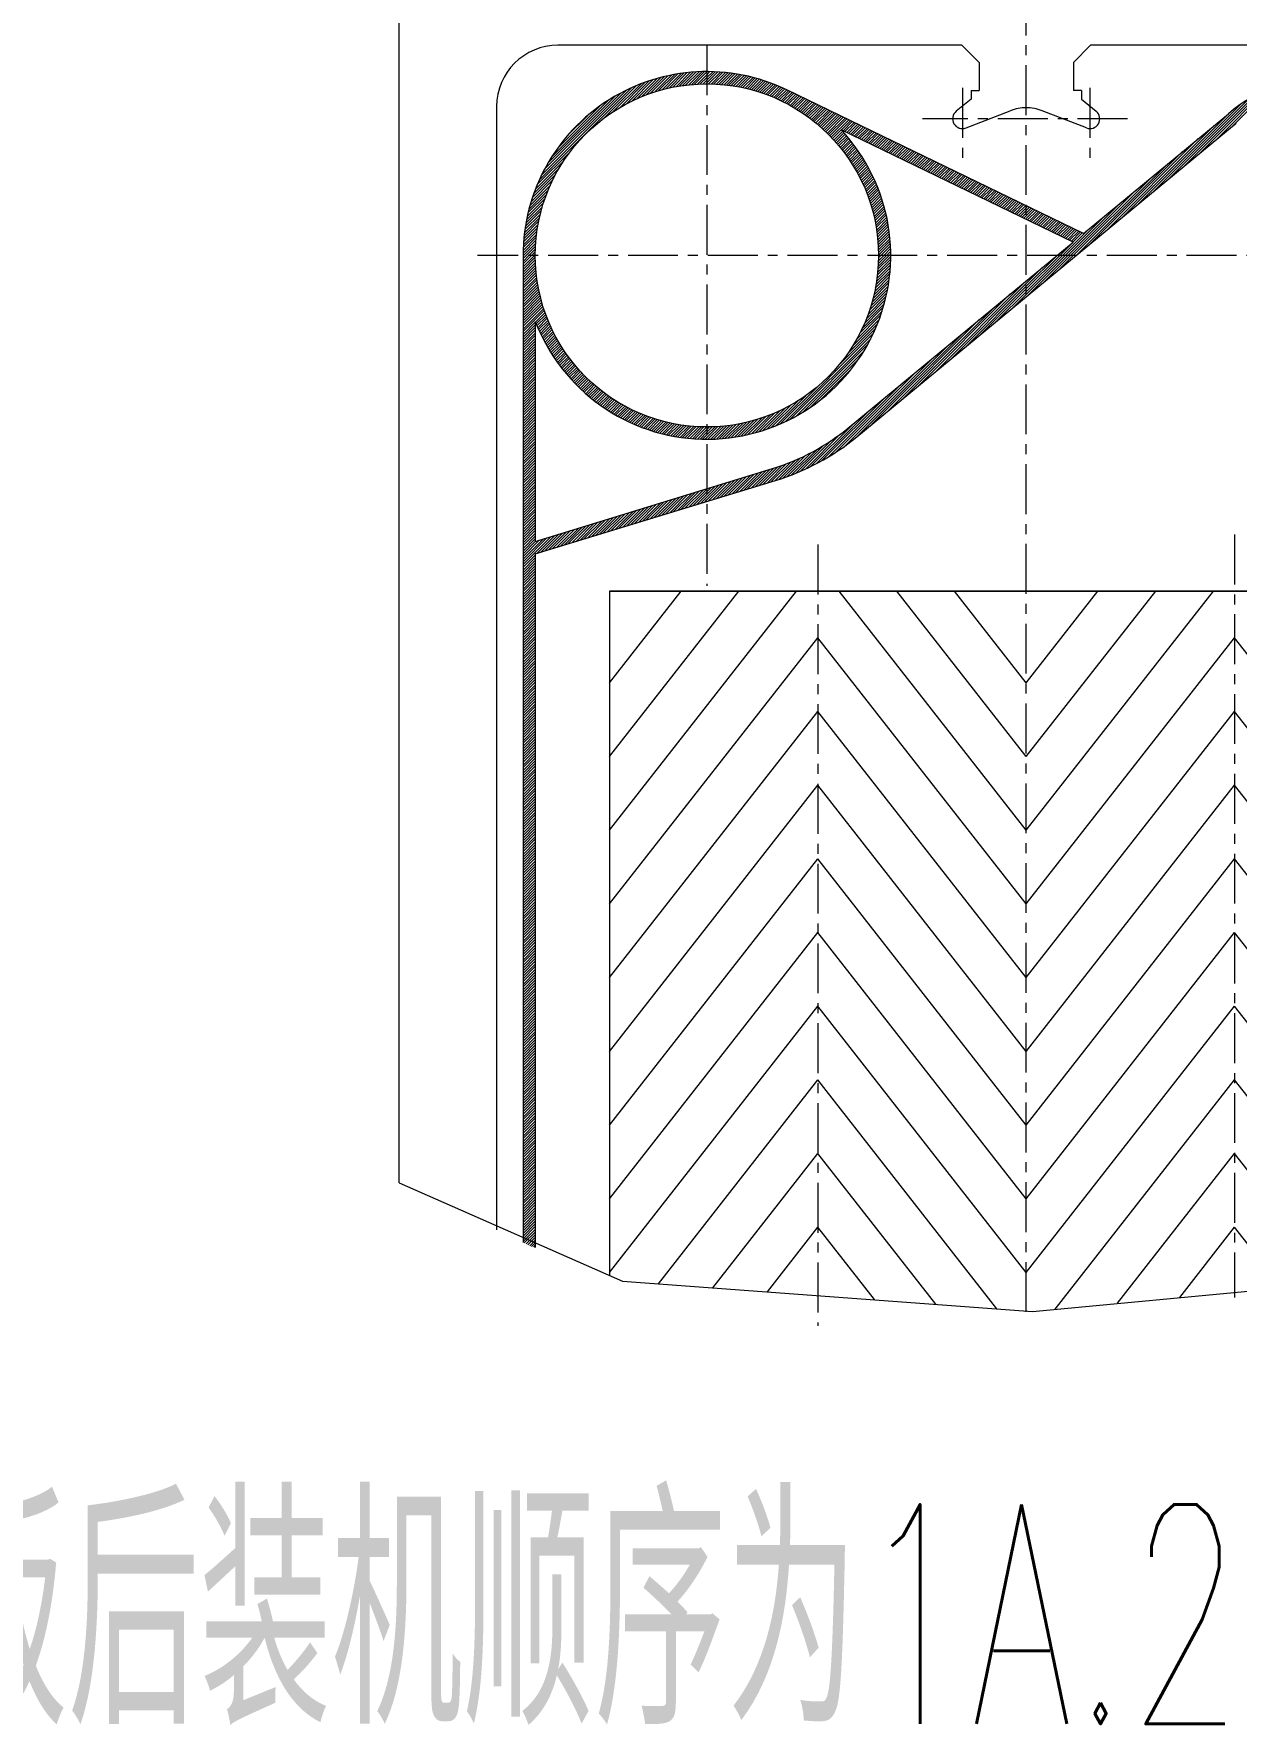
# Model space of a CAD drawing. Header units: millimetres. Extents: x -394 to 6212, y -2458 to 809.
# Drawn here: x 5014.47 to 5044.6, y -2351.78 to -2309.38 of the extents above; entities that cross this region are included whole.
import ezdxf

# ---------------------------------------------------------------- set-up
doc = ezdxf.new("R2010")
doc.units = ezdxf.units.MM
doc.linetypes.add('CENTER', pattern=[2, 1.25, -0.25, 0.25, -0.25])
doc.linetypes.add('CENTER2', pattern=[28.575, 19.05, -3.175, 3.175, -3.175])
doc.layers.get('0').update_dxf_attribs({"lineweight": 18})
doc.layers.add('1', color=1, linetype='Continuous', lineweight=18, true_color=0xff0000)
doc.layers.add('2', color=2, linetype='Continuous', lineweight=18, true_color=0xffff00)
doc.styles.add('STYLE1', font='txt.shx', dxfattribs={"width": 0.67, "bigfont": 'hztxt.shx'})

# ---------------------------------------------------------------- blocks, each defined once
blk = doc.blocks.new('*X152')
at = {"color": 0}
for p, q in [((503.29, 3930.28), (504.7, 3931.7)), ((503.62, 3930.44), (504.95, 3931.77)), ((503.93, 3930.57), (505.2, 3931.84)), ((504.23, 3930.69), (505.43, 3931.89)), ((504.5, 3930.79), (505.66, 3931.95)), ((504.77, 3930.88), (505.88, 3931.99)), ((505.03, 3930.96), (506.1, 3932.03)), ((505.27, 3931.03), (506.31, 3932.07)), ((505.51, 3931.09), (506.52, 3932.1)), ((505.74, 3931.14), (506.72, 3932.13)), ((505.97, 3931.19), (506.92, 3932.15)), ((506.19, 3931.23), (507.12, 3932.17)), ((506.4, 3931.27), (507.31, 3932.18)), ((506.61, 3931.3), (507.5, 3932.2)), ((506.81, 3931.33), (507.69, 3932.21)), ((507.01, 3931.35), (507.87, 3932.21)), ((507.21, 3931.37), (508.05, 3932.22)), ((507.4, 3931.39), (508.2, 3932.19)), ((507.59, 3931.4), (508.2, 3932.01)), ((507.77, 3931.41), (508.2, 3931.83)), ((508.2, 3932.01), (508.4, 3932.22)), ((508.2, 3932.19), (508.23, 3932.22)), ((508.2, 3931.83), (508.58, 3932.21)), ((508.2, 3931.48), (508.91, 3932.2)), ((508.2, 3931.66), (508.75, 3932.2)), ((508.31, 3931.42), (509.08, 3932.18)), ((508.49, 3931.41), (509.24, 3932.17)), ((508.66, 3931.41), (509.41, 3932.16)), ((508.83, 3931.4), (509.57, 3932.14)), ((508.99, 3931.39), (509.72, 3932.12)), ((509.16, 3931.38), (509.88, 3932.1)), ((509.32, 3931.36), (510.03, 3932.08)), ((509.48, 3931.34), (510.19, 3932.05)), ((509.63, 3931.32), (510.34, 3932.03)), ((509.79, 3931.3), (510.48, 3932)), ((509.94, 3931.28), (510.63, 3931.97)), ((510.1, 3931.26), (510.78, 3931.94)), ((510.25, 3931.23), (510.92, 3931.9)), ((510.39, 3931.2), (511.06, 3931.87)), ((510.54, 3931.17), (511.21, 3931.83)), ((510.69, 3931.14), (511.35, 3931.8)), ((510.83, 3931.1), (511.48, 3931.76)), ((510.97, 3931.07), (511.62, 3931.72)), ((511.11, 3931.03), (511.76, 3931.68)), ((497.25, 3925.13), (503.29, 3931.17)), ((497.4, 3925.46), (502.96, 3931.01)), ((497.59, 3925.82), (502.6, 3930.83)), ((497.8, 3926.21), (502.21, 3930.61)), ((501.47, 3929.17), (503.6, 3931.3)), ((502.06, 3929.59), (503.9, 3931.42)), ((502.53, 3929.88), (504.18, 3931.52)), ((502.93, 3930.1), (504.44, 3931.61)), ((507.96, 3931.41), (508.2, 3931.66)), ((508.14, 3931.42), (508.2, 3931.48)), ((511.25, 3930.99), (511.89, 3931.64)), ((511.39, 3930.95), (512.02, 3931.59)), ((511.52, 3930.91), (512.15, 3931.55)), ((511.66, 3930.87), (512.29, 3931.5)), ((511.79, 3930.83), (512.41, 3931.45)), ((511.92, 3930.78), (512.54, 3931.4)), ((512.05, 3930.73), (512.67, 3931.35)), ((512.18, 3930.69), (512.79, 3931.3)), ((512.31, 3930.64), (512.92, 3931.25)), ((512.43, 3930.59), (513.04, 3931.2)), ((512.56, 3930.53), (513.16, 3931.14)), ((512.68, 3930.48), (513.29, 3931.09)), ((512.8, 3930.43), (513.41, 3931.03)), ((512.92, 3930.37), (513.52, 3930.97)), ((513.04, 3930.31), (513.64, 3930.91)), ((513.16, 3930.26), (513.76, 3930.86)), ((513.28, 3930.2), (513.88, 3930.8)), ((513.4, 3930.14), (514, 3930.74)), ((513.51, 3930.08), (514.12, 3930.68)), ((513.63, 3930.01), (514.24, 3930.63)), ((513.74, 3929.95), (514.36, 3930.57)), ((539.38, 3926.07), (543.98, 3930.67)), ((540.4, 3926.92), (544.36, 3930.87)), ((541.43, 3927.76), (544.71, 3931.05)), ((542.45, 3928.6), (545.04, 3931.2)), ((498.07, 3926.66), (501.76, 3930.34)), ((498.44, 3927.2), (501.21, 3929.97)), ((513.85, 3929.89), (514.48, 3930.51)), ((513.96, 3929.82), (514.6, 3930.45)), ((514.07, 3929.75), (514.72, 3930.39)), ((514.18, 3929.68), (514.83, 3930.34)), ((514.29, 3929.62), (514.95, 3930.28)), ((514.4, 3929.55), (515.07, 3930.22)), ((514.5, 3929.47), (515.19, 3930.16)), ((514.61, 3929.4), (515.31, 3930.11)), ((514.71, 3929.33), (515.43, 3930.05)), ((514.81, 3929.26), (515.55, 3929.99)), ((514.91, 3929.18), (515.67, 3929.93)), ((515.02, 3929.1), (515.79, 3929.88)), ((515.12, 3929.03), (515.91, 3929.82)), ((515.21, 3928.95), (516.03, 3929.76)), ((515.31, 3928.87), (516.15, 3929.7)), ((515.41, 3928.79), (516.26, 3929.65)), ((515.5, 3928.71), (516.38, 3929.59)), ((515.6, 3928.63), (516.5, 3929.53)), ((515.69, 3928.54), (516.62, 3929.47)), ((536.32, 3923.54), (542.31, 3929.53)), ((537.34, 3924.38), (543.03, 3930.07)), ((538.36, 3925.23), (543.54, 3930.41)), ((499.08, 3928.02), (500.4, 3929.33)), ((515.78, 3928.46), (516.74, 3929.41)), ((515.88, 3928.37), (516.86, 3929.36)), ((515.97, 3928.29), (516.98, 3929.3)), ((516.06, 3928.2), (517.1, 3929.24)), ((516.14, 3928.11), (517.22, 3929.18)), ((516.23, 3928.02), (517.34, 3929.13)), ((516.32, 3927.93), (517.46, 3929.07)), ((516.4, 3927.84), (516.97, 3928.41)), ((516.98, 3928.41), (517.57, 3929.01)), ((517.09, 3928.35), (517.69, 3928.95)), ((517.21, 3928.3), (517.81, 3928.9)), ((517.33, 3928.24), (517.93, 3928.84)), ((517.45, 3928.18), (518.05, 3928.78)), ((517.57, 3928.12), (518.17, 3928.72)), ((517.69, 3928.07), (518.29, 3928.67)), ((517.81, 3928.01), (518.41, 3928.61)), ((517.93, 3927.95), (518.53, 3928.55)), ((518.05, 3927.89), (518.65, 3928.49)), ((518.17, 3927.84), (518.77, 3928.44)), ((518.29, 3927.78), (518.89, 3928.38)), ((535.3, 3922.69), (541.3, 3928.69)), ((516.49, 3927.75), (517.05, 3928.31)), ((516.57, 3927.66), (517.14, 3928.22)), ((516.65, 3927.56), (517.22, 3928.13)), ((516.74, 3927.47), (517.3, 3928.03)), ((516.82, 3927.37), (517.39, 3927.94)), ((516.9, 3927.27), (517.47, 3927.84)), ((516.98, 3927.17), (517.54, 3927.74)), ((517.05, 3927.08), (517.62, 3927.65)), ((517.13, 3926.98), (517.7, 3927.55)), ((517.21, 3926.87), (517.78, 3927.45)), ((517.28, 3926.77), (517.85, 3927.34)), ((518.41, 3927.72), (519, 3928.32)), ((518.52, 3927.66), (519.12, 3928.26)), ((518.64, 3927.61), (519.24, 3928.2)), ((518.76, 3927.55), (519.36, 3928.15)), ((518.88, 3927.49), (519.48, 3928.09)), ((519, 3927.43), (519.6, 3928.03)), ((519.12, 3927.37), (519.72, 3927.97)), ((519.24, 3927.32), (519.84, 3927.92)), ((519.36, 3927.26), (519.96, 3927.86)), ((519.48, 3927.2), (520.08, 3927.8)), ((519.6, 3927.14), (520.2, 3927.74)), ((519.72, 3927.09), (520.31, 3927.69)), ((519.84, 3927.03), (520.43, 3927.63)), ((519.95, 3926.97), (520.55, 3927.57)), ((520.07, 3926.91), (520.67, 3927.51)), ((520.19, 3926.86), (520.79, 3927.46)), ((520.31, 3926.8), (520.91, 3927.4)), ((520.43, 3926.74), (521.03, 3927.34)), ((520.55, 3926.68), (521.15, 3927.28)), ((534.28, 3921.85), (540.27, 3927.85)), ((497, 3924.52), (498.83, 3926.35)), ((497.11, 3924.82), (499.25, 3926.95)), ((517.35, 3926.67), (517.93, 3927.24)), ((517.43, 3926.56), (518, 3927.14)), ((517.5, 3926.46), (518.07, 3927.04)), ((517.57, 3926.35), (518.15, 3926.93)), ((517.64, 3926.25), (518.22, 3926.82)), ((517.71, 3926.14), (518.29, 3926.72)), ((517.77, 3926.03), (518.35, 3926.61)), ((517.84, 3925.92), (518.42, 3926.5)), ((517.9, 3925.81), (518.49, 3926.39)), ((517.97, 3925.69), (518.56, 3926.28)), ((518.03, 3925.58), (518.62, 3926.17)), ((520.67, 3926.63), (521.27, 3927.22)), ((520.79, 3926.57), (521.39, 3927.17)), ((520.91, 3926.51), (521.51, 3927.11)), ((521.03, 3926.45), (521.63, 3927.05)), ((521.15, 3926.4), (521.74, 3926.99)), ((521.26, 3926.34), (521.86, 3926.94)), ((521.38, 3926.28), (521.98, 3926.88)), ((521.5, 3926.22), (522.1, 3926.82)), ((521.62, 3926.16), (522.22, 3926.76)), ((521.74, 3926.11), (522.34, 3926.71)), ((521.86, 3926.05), (522.46, 3926.65)), ((521.98, 3925.99), (522.58, 3926.59)), ((522.1, 3925.93), (522.7, 3926.53)), ((522.22, 3925.88), (522.82, 3926.48)), ((522.34, 3925.82), (522.94, 3926.42)), ((522.46, 3925.76), (523.05, 3926.36)), ((522.58, 3925.7), (523.17, 3926.3)), ((522.69, 3925.65), (523.29, 3926.24)), ((522.81, 3925.59), (523.41, 3926.19)), ((532.29, 3920.22), (538.23, 3926.16)), ((533.26, 3921.01), (539.25, 3927)), ((496.72, 3923.71), (498.13, 3925.12)), ((496.8, 3923.97), (498.32, 3925.49)), ((496.89, 3924.24), (498.54, 3925.89)), ((518.09, 3925.46), (518.68, 3926.05)), ((518.15, 3925.35), (518.75, 3925.94)), ((518.21, 3925.23), (518.81, 3925.83)), ((518.27, 3925.11), (518.87, 3925.71)), ((518.33, 3924.99), (518.93, 3925.59)), ((518.39, 3924.87), (518.99, 3925.47)), ((518.44, 3924.75), (519.04, 3925.35)), ((518.49, 3924.63), (519.1, 3925.23)), ((518.55, 3924.5), (519.16, 3925.11)), ((522.93, 3925.53), (523.53, 3926.13)), ((523.05, 3925.47), (523.65, 3926.07)), ((523.17, 3925.42), (523.77, 3926.01)), ((523.29, 3925.36), (523.89, 3925.96)), ((523.41, 3925.3), (524.01, 3925.9)), ((523.53, 3925.24), (524.13, 3925.84)), ((523.65, 3925.18), (524.25, 3925.78)), ((523.77, 3925.13), (524.37, 3925.73)), ((523.89, 3925.07), (524.48, 3925.67)), ((524, 3925.01), (524.6, 3925.61)), ((524.12, 3924.95), (524.72, 3925.55)), ((524.24, 3924.9), (524.84, 3925.5)), ((524.36, 3924.84), (524.96, 3925.44)), ((524.48, 3924.78), (525.08, 3925.38)), ((524.6, 3924.72), (525.2, 3925.32)), ((524.72, 3924.67), (525.32, 3925.26)), ((524.84, 3924.61), (525.44, 3925.21)), ((524.96, 3924.55), (525.56, 3925.15)), ((525.08, 3924.49), (525.68, 3925.09)), ((532.11, 3920.22), (537.21, 3925.31)), ((496.52, 3922.99), (497.73, 3924.19)), ((496.58, 3923.22), (497.84, 3924.48)), ((496.65, 3923.46), (497.98, 3924.79)), ((518.6, 3924.38), (519.21, 3924.99)), ((518.65, 3924.25), (519.26, 3924.87)), ((518.7, 3924.12), (519.31, 3924.74)), ((518.74, 3923.99), (519.36, 3924.61)), ((518.79, 3923.86), (519.41, 3924.49)), ((518.83, 3923.73), (519.46, 3924.36)), ((518.88, 3923.6), (519.51, 3924.23)), ((518.92, 3923.46), (519.55, 3924.1)), ((518.96, 3923.32), (519.6, 3923.96)), ((525.2, 3924.44), (525.8, 3925.03)), ((525.32, 3924.38), (525.91, 3924.98)), ((525.43, 3924.32), (526.03, 3924.92)), ((525.55, 3924.26), (526.15, 3924.86)), ((525.67, 3924.2), (526.27, 3924.8)), ((525.79, 3924.15), (526.39, 3924.75)), ((525.91, 3924.09), (526.51, 3924.69)), ((526.03, 3924.03), (526.63, 3924.63)), ((526.15, 3923.97), (526.75, 3924.57)), ((526.27, 3923.92), (526.87, 3924.52)), ((526.39, 3923.86), (526.99, 3924.46)), ((526.51, 3923.8), (527.11, 3924.4)), ((526.63, 3923.74), (527.22, 3924.34)), ((526.74, 3923.69), (527.34, 3924.28)), ((526.86, 3923.63), (527.46, 3924.23)), ((526.98, 3923.57), (527.58, 3924.17)), ((527.1, 3923.51), (527.7, 3924.11)), ((527.22, 3923.46), (527.82, 3924.05)), ((527.34, 3923.4), (527.94, 3924)), ((531.94, 3920.22), (536.19, 3924.47)), ((496.32, 3921.9), (497.33, 3922.91)), ((496.35, 3922.1), (497.39, 3923.14)), ((496.38, 3922.32), (497.46, 3923.39)), ((496.42, 3922.53), (497.54, 3923.65)), ((496.47, 3922.76), (497.63, 3923.91)), ((519, 3923.19), (519.64, 3923.83)), ((519.04, 3923.05), (519.68, 3923.7)), ((519.07, 3922.91), (519.72, 3923.56)), ((519.11, 3922.76), (519.76, 3923.42)), ((519.14, 3922.62), (519.8, 3923.28)), ((519.17, 3922.47), (519.84, 3923.14)), ((519.2, 3922.33), (519.87, 3923)), ((519.23, 3922.18), (519.91, 3922.86)), ((527.46, 3923.34), (528.06, 3923.94)), ((527.58, 3923.28), (528.18, 3923.88)), ((527.7, 3923.22), (528.3, 3923.82)), ((527.82, 3923.17), (528.42, 3923.77)), ((527.94, 3923.11), (528.54, 3923.71)), ((528.06, 3923.05), (528.65, 3923.65)), ((528.17, 3922.99), (528.77, 3923.59)), ((528.29, 3922.94), (528.89, 3923.54)), ((528.41, 3922.88), (529.01, 3923.48)), ((528.53, 3922.82), (529.04, 3923.33)), ((528.65, 3922.76), (529.04, 3923.15)), ((528.77, 3922.71), (529.04, 3922.97)), ((529.04, 3923.33), (529.13, 3923.42)), ((529.04, 3923.15), (529.25, 3923.36)), ((529.04, 3922.97), (529.37, 3923.3)), ((529.04, 3922.8), (529.49, 3923.25)), ((529.04, 3922.62), (529.61, 3923.19)), ((529.13, 3922.53), (529.73, 3923.13)), ((529.25, 3922.48), (529.85, 3923.07)), ((529.37, 3922.42), (529.96, 3923.02)), ((529.49, 3922.36), (530.08, 3922.96)), ((529.6, 3922.3), (530.2, 3922.9)), ((529.72, 3922.24), (530.32, 3922.84)), ((531.76, 3920.22), (535.17, 3923.62)), ((496.22, 3920.91), (497.11, 3921.81)), ((496.23, 3921.1), (497.14, 3922.02)), ((496.25, 3921.3), (497.18, 3922.23)), ((496.27, 3921.49), (497.22, 3922.45)), ((496.29, 3921.69), (497.27, 3922.67)), ((519.25, 3922.03), (519.94, 3922.71)), ((519.28, 3921.87), (519.97, 3922.56)), ((519.3, 3921.72), (520, 3922.42)), ((519.32, 3921.56), (520.02, 3922.27)), ((519.34, 3921.4), (520.05, 3922.12)), ((519.35, 3921.24), (520.07, 3921.96)), ((519.37, 3921.08), (520.09, 3921.81)), ((528.89, 3922.65), (529.04, 3922.8)), ((529.01, 3922.59), (529.04, 3922.62)), ((529.84, 3922.19), (530.44, 3922.79)), ((529.96, 3922.13), (530.56, 3922.73)), ((530.08, 3922.07), (530.68, 3922.67)), ((530.2, 3922.01), (530.8, 3922.61)), ((530.32, 3921.96), (530.92, 3922.56)), ((530.44, 3921.9), (531.04, 3922.5)), ((530.56, 3921.84), (531.16, 3922.44)), ((530.68, 3921.78), (531.28, 3922.38)), ((530.8, 3921.73), (531.39, 3922.32)), ((530.91, 3921.67), (531.51, 3922.27)), ((531.03, 3921.61), (531.63, 3922.21)), ((531.15, 3921.55), (531.75, 3922.15)), ((531.27, 3921.5), (531.87, 3922.09)), ((531.39, 3921.44), (531.99, 3922.04)), ((531.41, 3920.22), (533.13, 3921.94)), ((531.51, 3921.38), (532.11, 3921.98)), ((531.58, 3920.22), (534.15, 3922.78)), ((531.63, 3921.32), (532.23, 3921.92)), ((531.75, 3921.26), (532.35, 3921.86)), ((531.87, 3921.21), (532.47, 3921.81)), ((531.99, 3921.15), (532.59, 3921.75)), ((496.2, 3920.54), (497.06, 3921.4)), ((496.2, 3920.36), (497.04, 3921.21)), ((496.21, 3920.73), (497.09, 3921.6)), ((496.23, 3920.22), (497.03, 3921.02)), ((496.41, 3920.22), (497.02, 3920.83)), ((496.58, 3920.22), (497.01, 3920.64)), ((519.38, 3920.91), (520.11, 3921.65)), ((519.39, 3920.75), (520.13, 3921.49)), ((519.39, 3920.58), (520.15, 3921.33)), ((519.4, 3920.4), (520.16, 3921.17)), ((519.4, 3920.23), (520.17, 3921)), ((519.56, 3920.22), (520.18, 3920.84)), ((519.74, 3920.22), (520.19, 3920.67)), ((531.23, 3920.22), (532.7, 3921.69)), ((496.2, 3919.48), (496.94, 3920.22)), ((496.2, 3919.66), (496.76, 3920.22)), ((496.2, 3919.83), (496.58, 3920.22)), ((496.2, 3920.01), (496.41, 3920.22)), ((496.2, 3920.19), (496.23, 3920.22)), ((496.2, 3919.3), (497, 3920.1)), ((496.2, 3919.13), (497, 3919.93)), ((496.2, 3918.95), (497.01, 3919.76)), ((496.2, 3918.77), (497.02, 3919.59)), ((496.76, 3920.22), (497, 3920.46)), ((496.94, 3920.22), (497, 3920.28)), ((519.3, 3918.71), (520.18, 3919.6)), ((519.32, 3918.92), (520.19, 3919.78)), ((519.34, 3919.11), (520.2, 3919.97)), ((519.36, 3919.31), (520.2, 3920.15)), ((519.38, 3919.5), (520.09, 3920.22)), ((519.39, 3919.69), (519.92, 3920.22)), ((519.39, 3919.87), (519.74, 3920.22)), ((519.4, 3920.05), (519.56, 3920.22)), ((519.92, 3920.22), (520.2, 3920.5)), ((520.09, 3920.22), (520.2, 3920.32)), ((529.04, 3917.67), (531.58, 3920.22)), ((529.04, 3917.85), (531.41, 3920.22)), ((529.04, 3918.03), (531.23, 3920.22)), ((529.04, 3918.2), (531.05, 3920.22)), ((529.17, 3917.63), (531.76, 3920.22)), ((530.19, 3918.47), (531.94, 3920.22)), ((531.05, 3920.22), (531.08, 3920.25)), ((531.22, 3919.32), (532.11, 3920.22)), ((532.24, 3920.16), (532.29, 3920.22)), ((496.2, 3918.6), (497.03, 3919.42)), ((496.2, 3918.42), (497.04, 3919.26)), ((496.2, 3918.24), (497.06, 3919.1)), ((496.2, 3918.07), (497.07, 3918.94)), ((496.2, 3917.89), (497.09, 3918.78)), ((496.2, 3917.71), (497.11, 3918.63)), ((496.2, 3917.54), (497.14, 3918.47)), ((519.1, 3917.63), (520.09, 3918.62)), ((519.15, 3917.86), (520.12, 3918.83)), ((519.19, 3918.08), (520.14, 3919.03)), ((519.23, 3918.3), (520.16, 3919.22)), ((519.27, 3918.51), (520.17, 3919.41)), ((523.05, 3912.56), (529.04, 3918.56)), ((529.04, 3918.38), (530.06, 3919.4)), ((529.04, 3918.56), (529.04, 3918.56)), ((496.2, 3917.36), (497.16, 3918.32)), ((496.2, 3917.18), (497.19, 3918.17)), ((496.2, 3917), (497.22, 3918.02)), ((496.2, 3916.83), (497.25, 3917.88)), ((496.2, 3916.65), (497.28, 3917.73)), ((496.2, 3916.47), (497.31, 3917.59)), ((496.2, 3916.3), (497.35, 3917.45)), ((518.72, 3916.36), (519.9, 3917.55)), ((518.81, 3916.64), (519.95, 3917.77)), ((518.9, 3916.9), (519.99, 3917.99)), ((518.97, 3917.15), (520.03, 3918.21)), ((519.04, 3917.39), (520.06, 3918.42)), ((522.03, 3911.72), (528.02, 3917.72)), ((524.07, 3913.41), (529.04, 3918.38)), ((525.09, 3914.25), (529.04, 3918.2)), ((526.11, 3915.1), (529.04, 3918.03)), ((527.13, 3915.94), (529.04, 3917.85)), ((528.15, 3916.78), (529.04, 3917.67)), ((496.2, 3916.12), (497.38, 3917.31)), ((496.2, 3915.94), (497.42, 3917.17)), ((496.2, 3915.77), (497.46, 3917.03)), ((496.2, 3915.59), (497.5, 3916.89)), ((496.2, 3915.41), (497.55, 3916.76)), ((496.2, 3915.24), (497.59, 3916.63)), ((497.01, 3915.87), (497.64, 3916.5)), ((497.06, 3915.75), (497.68, 3916.37)), ((497.11, 3915.62), (497.73, 3916.24)), ((517.96, 3914.72), (519.54, 3916.31)), ((518.16, 3915.11), (519.63, 3916.57)), ((518.34, 3915.45), (519.71, 3916.83)), ((518.48, 3915.78), (519.78, 3917.07)), ((518.61, 3916.08), (519.84, 3917.31)), ((521.01, 3910.88), (527, 3916.87)), ((496.2, 3915.06), (497, 3915.86)), ((496.2, 3914.88), (497, 3915.68)), ((496.2, 3914.71), (497, 3915.51)), ((496.2, 3914.53), (497, 3915.33)), ((496.2, 3914.35), (497, 3915.15)), ((497.17, 3915.5), (497.78, 3916.11)), ((497.22, 3915.37), (497.83, 3915.98)), ((497.27, 3915.25), (497.88, 3915.86)), ((497.33, 3915.13), (497.93, 3915.74)), ((497.39, 3915.01), (497.99, 3915.61)), ((497.45, 3914.89), (498.04, 3915.49)), ((497.5, 3914.77), (498.1, 3915.37)), ((497.56, 3914.66), (498.16, 3915.25)), ((497.63, 3914.54), (498.22, 3915.14)), ((513.3, 3909.35), (519.06, 3915.12)), ((516.75, 3912.99), (519.21, 3915.44)), ((517.35, 3913.76), (519.33, 3915.75)), ((517.7, 3914.29), (519.45, 3916.03)), ((518.96, 3909.19), (524.96, 3915.18)), ((519.98, 3910.03), (525.98, 3916.03)), ((496.2, 3914.18), (497, 3914.98)), ((496.2, 3914), (497, 3914.8)), ((496.2, 3913.82), (497, 3914.62)), ((496.2, 3913.65), (497, 3914.45)), ((496.2, 3913.47), (497, 3914.27)), ((496.2, 3913.29), (497, 3914.09)), ((497.69, 3914.43), (498.28, 3915.02)), ((497.75, 3914.31), (498.34, 3914.9)), ((497.82, 3914.2), (498.4, 3914.79)), ((497.88, 3914.09), (498.47, 3914.68)), ((497.95, 3913.98), (498.53, 3914.56)), ((498.01, 3913.87), (498.6, 3914.45)), ((498.08, 3913.76), (498.66, 3914.34)), ((498.15, 3913.65), (498.73, 3914.23)), ((498.22, 3913.55), (498.8, 3914.13)), ((498.29, 3913.44), (498.87, 3914.02)), ((513.64, 3909.52), (518.89, 3914.77)), ((514.02, 3909.72), (518.69, 3914.4)), ((517.94, 3908.34), (523.94, 3914.34)), ((496.2, 3913.12), (497, 3913.92)), ((496.2, 3912.94), (497, 3913.74)), ((496.2, 3912.76), (497, 3913.56)), ((496.2, 3912.59), (497, 3913.39)), ((496.2, 3912.41), (497, 3913.21)), ((496.2, 3912.23), (497, 3913.03)), ((498.37, 3913.34), (498.94, 3913.91)), ((498.44, 3913.23), (499.01, 3913.81)), ((498.51, 3913.13), (499.09, 3913.71)), ((498.59, 3913.03), (499.16, 3913.6)), ((498.66, 3912.93), (499.24, 3913.5)), ((498.74, 3912.83), (499.31, 3913.4)), ((498.82, 3912.73), (499.39, 3913.3)), ((498.9, 3912.63), (499.47, 3913.2)), ((498.98, 3912.54), (499.55, 3913.1)), ((499.06, 3912.44), (499.63, 3913.01)), ((499.14, 3912.35), (499.71, 3912.91)), ((514.44, 3909.97), (518.45, 3913.97)), ((514.94, 3910.29), (518.13, 3913.48)), ((517.18, 3907.75), (522.92, 3913.49)), ((496.2, 3912.06), (497, 3912.86)), ((496.2, 3911.88), (497, 3912.68)), ((496.2, 3911.7), (497, 3912.5)), ((496.2, 3911.52), (497, 3912.32)), ((496.2, 3911.35), (497, 3912.15)), ((496.2, 3911.17), (497, 3911.97)), ((499.22, 3912.25), (499.79, 3912.82)), ((499.31, 3912.16), (499.87, 3912.72)), ((499.39, 3912.07), (499.96, 3912.63)), ((499.48, 3911.97), (500.04, 3912.54)), ((499.56, 3911.88), (500.13, 3912.45)), ((499.65, 3911.79), (500.22, 3912.36)), ((499.74, 3911.71), (500.3, 3912.27)), ((499.83, 3911.62), (500.39, 3912.18)), ((499.92, 3911.53), (500.48, 3912.1)), ((500.01, 3911.45), (500.58, 3912.01)), ((500.1, 3911.36), (500.67, 3911.93)), ((500.19, 3911.28), (500.76, 3911.84)), ((515.59, 3910.76), (517.65, 3912.83)), ((516.14, 3907.07), (520.87, 3911.81)), ((516.61, 3907.37), (521.9, 3912.65)), ((496.2, 3910.99), (497, 3911.79)), ((496.2, 3910.82), (497, 3911.62)), ((496.2, 3910.64), (497, 3911.44)), ((496.2, 3910.46), (497, 3911.26)), ((496.2, 3910.29), (497, 3911.09)), ((496.2, 3910.11), (497, 3910.91)), ((496.2, 3909.93), (497, 3910.73)), ((500.29, 3911.19), (500.85, 3911.76)), ((500.38, 3911.11), (500.95, 3911.68)), ((500.48, 3911.03), (501.05, 3911.6)), ((500.57, 3910.95), (501.14, 3911.52)), ((500.67, 3910.87), (501.24, 3911.44)), ((500.77, 3910.79), (501.34, 3911.36)), ((500.87, 3910.72), (501.44, 3911.29)), ((500.97, 3910.64), (501.54, 3911.21)), ((501.07, 3910.56), (501.64, 3911.14)), ((501.17, 3910.49), (501.75, 3911.06)), ((501.28, 3910.42), (501.85, 3910.99)), ((501.38, 3910.34), (501.96, 3910.92)), ((501.49, 3910.27), (502.06, 3910.85)), ((501.59, 3910.2), (502.17, 3910.78)), ((501.7, 3910.13), (502.28, 3910.71)), ((512.38, 3908.97), (514.13, 3910.71)), ((512.67, 3909.08), (514.65, 3911.06)), ((512.97, 3909.21), (515.43, 3911.66)), ((515.71, 3906.82), (519.85, 3910.96)), ((496.2, 3909.76), (497, 3910.56)), ((496.2, 3909.58), (497, 3910.38)), ((496.2, 3909.4), (497, 3910.2)), ((496.2, 3909.23), (497, 3910.03)), ((496.2, 3909.05), (497, 3909.85)), ((496.2, 3908.87), (497, 3909.67)), ((501.81, 3910.06), (502.39, 3910.64)), ((501.92, 3909.99), (502.5, 3910.58)), ((502.03, 3909.93), (502.61, 3910.51)), ((502.14, 3909.86), (502.72, 3910.45)), ((502.25, 3909.8), (502.84, 3910.38)), ((502.36, 3909.73), (502.95, 3910.32)), ((502.48, 3909.67), (503.07, 3910.26)), ((502.59, 3909.61), (503.18, 3910.2)), ((502.71, 3909.55), (503.3, 3910.14)), ((502.82, 3909.49), (503.42, 3910.09)), ((502.94, 3909.43), (503.54, 3910.03)), ((503.06, 3909.37), (503.67, 3909.98)), ((503.18, 3909.32), (503.79, 3909.92)), ((503.3, 3909.26), (503.91, 3909.87)), ((503.43, 3909.21), (504.04, 3909.82)), ((503.55, 3909.15), (504.17, 3909.77)), ((503.68, 3909.1), (504.29, 3909.72)), ((503.8, 3909.05), (504.42, 3909.67)), ((503.93, 3909), (504.55, 3909.63)), ((510.64, 3908.47), (511.78, 3909.6)), ((510.87, 3908.52), (512.05, 3909.7)), ((511.1, 3908.57), (512.34, 3909.81)), ((511.34, 3908.64), (512.64, 3909.94)), ((511.59, 3908.71), (512.96, 3910.08)), ((511.84, 3908.78), (513.31, 3910.25)), ((512.11, 3908.87), (513.69, 3910.46)), ((515.33, 3906.61), (518.83, 3910.12)), ((496.2, 3908.7), (497, 3909.5)), ((496.2, 3908.52), (497, 3909.32)), ((496.2, 3908.34), (497, 3909.14)), ((496.2, 3908.17), (497, 3908.97)), ((496.2, 3907.99), (497, 3908.79)), ((496.2, 3907.81), (497, 3908.61)), ((504.06, 3908.95), (504.69, 3909.58)), ((504.19, 3908.91), (504.82, 3909.54)), ((504.32, 3908.86), (504.95, 3909.5)), ((504.45, 3908.82), (505.09, 3909.46)), ((504.59, 3908.77), (505.23, 3909.42)), ((504.72, 3908.73), (505.37, 3909.38)), ((504.86, 3908.69), (505.51, 3909.34)), ((504.99, 3908.65), (505.65, 3909.31)), ((505.13, 3908.62), (505.8, 3909.28)), ((505.27, 3908.58), (505.94, 3909.25)), ((505.42, 3908.54), (506.09, 3909.22)), ((505.56, 3908.51), (506.24, 3909.19)), ((505.7, 3908.48), (506.39, 3909.16)), ((505.85, 3908.45), (506.54, 3909.14)), ((506, 3908.42), (506.7, 3909.12)), ((506.15, 3908.39), (506.85, 3909.1)), ((506.3, 3908.37), (507.01, 3909.08)), ((506.45, 3908.34), (507.17, 3909.06)), ((506.61, 3908.32), (507.34, 3909.05)), ((506.77, 3908.3), (507.5, 3909.04)), ((506.92, 3908.28), (507.67, 3909.03)), ((507.09, 3908.27), (507.84, 3909.02)), ((507.25, 3908.25), (508.01, 3909.02)), ((507.41, 3908.24), (508.19, 3909.02)), ((507.58, 3908.23), (508.2, 3908.85)), ((507.75, 3908.23), (508.2, 3908.68)), ((507.92, 3908.22), (508.2, 3908.5)), ((508.2, 3908.32), (508.92, 3909.04)), ((508.2, 3908.5), (508.73, 3909.03)), ((508.2, 3908.68), (508.55, 3909.02)), ((508.2, 3908.85), (508.36, 3909.02)), ((508.27, 3908.22), (509.11, 3909.05)), ((508.45, 3908.22), (509.3, 3909.07)), ((508.63, 3908.22), (509.5, 3909.09)), ((508.82, 3908.23), (509.7, 3909.12)), ((509.01, 3908.24), (509.91, 3909.15)), ((509.2, 3908.26), (510.12, 3909.18)), ((509.39, 3908.28), (510.34, 3909.22)), ((509.59, 3908.3), (510.56, 3909.27)), ((509.79, 3908.32), (510.79, 3909.32)), ((510, 3908.35), (511.02, 3909.38)), ((510.21, 3908.39), (511.27, 3909.45)), ((510.42, 3908.42), (511.52, 3909.52)), ((514.63, 3906.27), (516.92, 3908.56)), ((514.97, 3906.43), (517.81, 3909.27)), ((496.2, 3907.64), (497, 3908.44)), ((496.2, 3907.46), (497, 3908.26)), ((496.2, 3907.28), (497, 3908.08)), ((496.2, 3907.11), (497, 3907.91)), ((496.2, 3906.93), (497, 3907.73)), ((496.2, 3906.75), (497, 3907.55)), ((508.09, 3908.22), (508.2, 3908.32)), ((513.71, 3905.88), (515.39, 3907.55)), ((514.01, 3906), (515.82, 3907.81)), ((514.31, 3906.13), (516.31, 3908.13)), ((496.2, 3906.58), (497, 3907.38)), ((496.2, 3906.4), (497, 3907.2)), ((496.2, 3906.22), (497, 3907.02)), ((496.2, 3906.04), (497, 3906.84)), ((496.2, 3905.87), (497, 3906.67)), ((496.2, 3905.69), (497, 3906.49)), ((496.2, 3905.51), (497, 3906.31)), ((511.36, 3905.12), (512.57, 3906.33)), ((511.62, 3905.2), (512.83, 3906.41)), ((511.87, 3905.28), (513.1, 3906.51)), ((512.13, 3905.36), (513.38, 3906.61)), ((512.38, 3905.43), (513.67, 3906.73)), ((512.64, 3905.51), (513.98, 3906.85)), ((512.89, 3905.59), (514.3, 3907)), ((513.16, 3905.68), (514.64, 3907.16)), ((513.43, 3905.78), (515, 3907.34)), ((496.2, 3905.34), (497, 3906.14)), ((496.2, 3905.16), (497, 3905.96)), ((496.2, 3904.98), (497, 3905.78)), ((496.2, 3904.81), (497, 3905.61)), ((496.2, 3904.63), (497, 3905.43)), ((496.2, 3904.45), (497, 3905.25)), ((508.2, 3904.26), (509.25, 3905.31)), ((508.2, 3904.43), (509, 3905.23)), ((508.31, 3904.19), (509.51, 3905.39)), ((508.57, 3904.27), (509.76, 3905.46)), ((508.82, 3904.35), (510.02, 3905.54)), ((509.07, 3904.42), (510.27, 3905.62)), ((509.33, 3904.5), (510.53, 3905.7)), ((509.58, 3904.58), (510.78, 3905.78)), ((509.84, 3904.66), (511.04, 3905.86)), ((510.09, 3904.74), (511.29, 3905.94)), ((510.35, 3904.81), (511.55, 3906.01)), ((510.6, 3904.89), (511.8, 3906.09)), ((510.86, 3904.97), (512.06, 3906.17)), ((511.11, 3905.05), (512.31, 3906.25)), ((496.2, 3904.28), (497, 3905.08)), ((496.2, 3904.1), (497, 3904.9)), ((496.2, 3903.92), (497, 3904.72)), ((496.2, 3903.75), (497, 3904.55)), ((496.2, 3903.57), (497, 3904.37)), ((496.2, 3903.39), (497, 3904.19)), ((504.24, 3902.95), (505.42, 3904.13)), ((504.49, 3903.03), (505.68, 3904.21)), ((504.75, 3903.1), (505.93, 3904.29)), ((505, 3903.18), (506.19, 3904.37)), ((505.26, 3903.26), (506.44, 3904.44)), ((505.51, 3903.34), (506.7, 3904.52)), ((505.77, 3903.42), (506.95, 3904.6)), ((506.02, 3903.49), (507.21, 3904.68)), ((506.28, 3903.57), (507.46, 3904.76)), ((506.53, 3903.65), (507.72, 3904.84)), ((506.78, 3903.73), (507.97, 3904.91)), ((507.04, 3903.8), (508.2, 3904.96)), ((507.29, 3903.88), (508.2, 3904.79)), ((507.55, 3903.96), (508.2, 3904.61)), ((507.8, 3904.04), (508.2, 3904.43)), ((508.06, 3904.11), (508.2, 3904.26)), ((508.2, 3904.61), (508.74, 3905.15)), ((508.2, 3904.79), (508.48, 3905.07)), ((508.2, 3904.96), (508.23, 3904.99)), ((496.2, 3903.22), (497, 3904.02)), ((496.2, 3903.04), (497, 3903.84)), ((496.2, 3902.86), (497, 3903.66)), ((496.2, 3902.69), (497, 3903.49)), ((496.2, 3902.51), (497, 3903.31)), ((496.2, 3902.33), (497, 3903.13)), ((500.68, 3901.86), (501.85, 3903.03)), ((500.93, 3901.94), (502.1, 3903.11)), ((501.19, 3902.02), (502.36, 3903.19)), ((501.44, 3902.1), (502.61, 3903.27)), ((501.7, 3902.17), (502.87, 3903.34)), ((501.95, 3902.25), (503.12, 3903.42)), ((502.21, 3902.33), (503.38, 3903.5)), ((502.46, 3902.41), (503.63, 3903.58)), ((502.71, 3902.48), (503.89, 3903.66)), ((502.97, 3902.56), (504.14, 3903.74)), ((503.22, 3902.64), (504.4, 3903.82)), ((503.48, 3902.72), (504.66, 3903.89)), ((503.73, 3902.79), (504.91, 3903.97)), ((503.99, 3902.87), (505.17, 3904.05)), ((496.2, 3902.16), (497, 3902.96)), ((496.2, 3901.98), (497, 3902.78)), ((496.2, 3901.8), (497, 3902.6)), ((496.2, 3901.63), (497, 3902.43)), ((496.2, 3901.45), (497, 3902.25)), ((496.2, 3901.27), (497, 3902.07)), ((496.2, 3901.09), (497, 3901.89)), ((497.12, 3900.77), (498.27, 3901.93)), ((497.37, 3900.85), (498.53, 3902.01)), ((497.63, 3900.93), (498.78, 3902.09)), ((497.88, 3901.01), (499.04, 3902.17)), ((498.13, 3901.09), (499.29, 3902.25)), ((498.39, 3901.16), (499.55, 3902.32)), ((498.64, 3901.24), (499.81, 3902.4)), ((498.9, 3901.32), (500.06, 3902.48)), ((499.15, 3901.4), (500.32, 3902.56)), ((499.41, 3901.47), (500.57, 3902.64)), ((499.66, 3901.55), (500.83, 3902.72)), ((499.92, 3901.63), (501.08, 3902.8)), ((500.17, 3901.71), (501.34, 3902.87)), ((500.42, 3901.78), (501.59, 3902.95)), ((496.2, 3900.03), (498.02, 3901.85)), ((496.2, 3900.21), (497.76, 3901.77)), ((496.2, 3900.92), (497, 3901.72)), ((496.2, 3900.39), (497.51, 3901.7)), ((496.2, 3900.56), (497.25, 3901.62)), ((496.2, 3900.74), (497, 3901.54)), ((496.2, 3899.86), (497, 3900.66)), ((496.2, 3899.68), (497, 3900.48)), ((496.2, 3899.5), (497, 3900.3)), ((496.2, 3899.33), (497, 3900.13)), ((496.2, 3899.15), (497, 3899.95)), ((496.2, 3898.97), (497, 3899.77)), ((496.2, 3898.8), (497, 3899.6)), ((496.2, 3898.62), (497, 3899.42)), ((496.2, 3898.44), (497, 3899.24)), ((496.2, 3898.27), (497, 3899.07)), ((496.2, 3898.09), (497, 3898.89)), ((496.2, 3897.91), (497, 3898.71)), ((496.2, 3897.74), (497, 3898.54)), ((496.2, 3897.56), (497, 3898.36)), ((496.2, 3897.38), (497, 3898.18)), ((496.2, 3897.21), (497, 3898.01)), ((496.2, 3897.03), (497, 3897.83)), ((496.2, 3896.85), (497, 3897.65)), ((496.2, 3896.68), (497, 3897.48)), ((496.2, 3896.5), (497, 3897.3)), ((496.2, 3896.32), (497, 3897.12)), ((496.2, 3896.15), (497, 3896.95)), ((496.2, 3895.97), (497, 3896.77)), ((496.2, 3895.79), (497, 3896.59)), ((496.2, 3895.61), (497, 3896.41)), ((496.2, 3895.44), (497, 3896.24)), ((496.2, 3895.26), (497, 3896.06)), ((496.2, 3895.08), (497, 3895.88)), ((496.2, 3894.91), (497, 3895.71)), ((496.2, 3894.73), (497, 3895.53)), ((496.2, 3894.55), (497, 3895.35)), ((496.2, 3894.38), (497, 3895.18)), ((496.2, 3894.2), (497, 3895)), ((496.2, 3894.02), (497, 3894.82)), ((496.2, 3893.85), (497, 3894.65)), ((496.2, 3893.67), (497, 3894.47)), ((496.2, 3893.49), (497, 3894.29)), ((496.2, 3893.32), (497, 3894.12)), ((496.2, 3893.14), (497, 3893.94)), ((496.2, 3892.96), (497, 3893.76)), ((496.2, 3892.79), (497, 3893.59)), ((496.2, 3892.61), (497, 3893.41)), ((496.2, 3892.43), (497, 3893.23)), ((496.2, 3892.26), (497, 3893.06)), ((496.2, 3892.08), (497, 3892.88)), ((496.2, 3891.9), (497, 3892.7)), ((496.2, 3891.73), (497, 3892.53)), ((496.2, 3891.55), (497, 3892.35)), ((496.2, 3891.37), (497, 3892.17)), ((496.2, 3891.2), (497, 3892)), ((496.2, 3891.02), (497, 3891.82)), ((496.2, 3890.84), (497, 3891.64)), ((496.2, 3890.67), (497, 3891.47)), ((496.2, 3890.49), (497, 3891.29)), ((496.2, 3890.31), (497, 3891.11)), ((496.2, 3890.13), (497, 3890.93)), ((496.2, 3889.96), (497, 3890.76)), ((496.2, 3889.78), (497, 3890.58)), ((496.2, 3889.6), (497, 3890.4)), ((496.2, 3889.43), (497, 3890.23)), ((496.2, 3889.25), (497, 3890.05)), ((496.2, 3889.07), (497, 3889.87)), ((496.2, 3888.9), (497, 3889.7)), ((496.2, 3888.72), (497, 3889.52)), ((496.2, 3888.54), (497, 3889.34)), ((496.2, 3888.37), (497, 3889.17)), ((496.2, 3888.19), (497, 3888.99)), ((496.2, 3888.01), (497, 3888.81)), ((496.2, 3887.84), (497, 3888.64)), ((496.2, 3887.66), (497, 3888.46)), ((496.2, 3887.48), (497, 3888.28)), ((496.2, 3887.31), (497, 3888.11)), ((496.2, 3887.13), (497, 3887.93)), ((496.2, 3886.95), (497, 3887.75)), ((496.2, 3886.78), (497, 3887.58)), ((496.2, 3886.6), (497, 3887.4)), ((496.2, 3886.42), (497, 3887.22)), ((496.2, 3886.25), (497, 3887.05)), ((496.2, 3886.07), (497, 3886.87)), ((496.2, 3885.89), (497, 3886.69)), ((496.2, 3885.72), (497, 3886.52)), ((496.2, 3885.54), (497, 3886.34)), ((496.2, 3885.36), (497, 3886.16)), ((496.2, 3885.19), (497, 3885.99)), ((496.2, 3885.01), (497, 3885.81)), ((496.2, 3884.83), (497, 3885.63)), ((496.2, 3884.65), (497, 3885.45)), ((496.2, 3884.48), (497, 3885.28)), ((496.2, 3884.3), (497, 3885.1)), ((496.2, 3884.12), (497, 3884.92)), ((496.2, 3883.95), (497, 3884.75)), ((496.2, 3883.77), (497, 3884.57)), ((496.2, 3883.59), (497, 3884.39)), ((496.2, 3883.42), (497, 3884.22)), ((496.2, 3883.24), (497, 3884.04)), ((496.2, 3883.06), (497, 3883.86)), ((496.2, 3882.89), (497, 3883.69)), ((496.2, 3882.71), (497, 3883.51)), ((496.2, 3882.53), (497, 3883.33)), ((496.2, 3882.36), (497, 3883.16)), ((496.2, 3882.18), (497, 3882.98)), ((496.2, 3882), (497, 3882.8)), ((496.2, 3881.83), (497, 3882.63)), ((496.2, 3881.65), (497, 3882.45)), ((496.2, 3881.47), (497, 3882.27)), ((496.2, 3881.3), (497, 3882.1)), ((496.2, 3881.12), (497, 3881.92)), ((496.2, 3880.94), (497, 3881.74)), ((496.2, 3880.77), (497, 3881.57)), ((496.2, 3880.59), (497, 3881.39)), ((496.2, 3880.41), (497, 3881.21)), ((496.2, 3880.24), (497, 3881.04)), ((496.2, 3880.06), (497, 3880.86)), ((496.2, 3879.88), (497, 3880.68)), ((496.2, 3879.71), (497, 3880.51)), ((496.2, 3879.53), (497, 3880.33)), ((496.2, 3879.35), (497, 3880.15)), ((496.2, 3879.17), (497, 3879.97)), ((496.2, 3879), (497, 3879.8)), ((496.2, 3878.82), (497, 3879.62)), ((496.2, 3878.64), (497, 3879.44)), ((496.2, 3878.47), (497, 3879.27)), ((496.2, 3878.29), (497, 3879.09)), ((496.2, 3878.11), (497, 3878.91)), ((496.2, 3877.94), (497, 3878.74)), ((496.2, 3877.76), (497, 3878.56)), ((496.2, 3877.58), (497, 3878.38)), ((496.2, 3877.41), (497, 3878.21)), ((496.2, 3877.23), (497, 3878.03)), ((496.2, 3877.05), (497, 3877.85)), ((496.2, 3876.88), (497, 3877.68)), ((496.2, 3876.7), (497, 3877.5)), ((496.2, 3876.52), (497, 3877.32)), ((496.2, 3876.35), (497, 3877.15)), ((496.2, 3876.17), (497, 3876.97)), ((496.2, 3875.99), (497, 3876.79)), ((496.2, 3875.82), (497, 3876.62)), ((496.2, 3875.64), (497, 3876.44)), ((496.2, 3875.46), (497, 3876.26)), ((496.2, 3875.29), (497, 3876.09)), ((496.2, 3875.11), (497, 3875.91)), ((496.2, 3874.93), (497, 3875.73)), ((496.2, 3874.76), (497, 3875.56)), ((496.2, 3874.58), (497, 3875.38)), ((496.2, 3874.4), (497, 3875.2)), ((496.2, 3874.22), (497, 3875.02)), ((496.2, 3874.05), (497, 3874.85)), ((496.2, 3873.87), (497, 3874.67)), ((496.2, 3873.69), (497, 3874.49)), ((496.2, 3873.52), (497, 3874.32)), ((496.2, 3873.34), (497, 3874.14)), ((496.2, 3873.16), (497, 3873.96)), ((496.2, 3872.99), (497, 3873.79)), ((496.2, 3872.81), (497, 3873.61)), ((496.2, 3872.63), (497, 3873.43)), ((496.2, 3872.46), (497, 3873.26)), ((496.2, 3872.28), (497, 3873.08)), ((496.2, 3872.1), (497, 3872.9)), ((496.2, 3871.93), (497, 3872.73)), ((496.2, 3871.75), (497, 3872.55)), ((496.2, 3871.57), (497, 3872.37)), ((496.2, 3871.4), (497, 3872.2)), ((496.2, 3871.22), (497, 3872.02)), ((496.2, 3871.04), (497, 3871.84)), ((496.2, 3870.87), (497, 3871.67)), ((496.2, 3870.69), (497, 3871.49)), ((496.2, 3870.51), (497, 3871.31)), ((496.2, 3870.34), (497, 3871.14)), ((496.2, 3870.16), (497, 3870.96)), ((496.2, 3869.98), (497, 3870.78)), ((496.2, 3869.81), (497, 3870.61)), ((496.2, 3869.63), (497, 3870.43)), ((496.2, 3869.45), (497, 3870.25)), ((496.2, 3869.28), (497, 3870.08)), ((496.2, 3869.1), (497, 3869.9)), ((496.2, 3868.92), (497, 3869.72)), ((496.2, 3868.74), (497, 3869.54)), ((496.2, 3868.57), (497, 3869.37)), ((496.2, 3868.39), (497, 3869.19)), ((496.2, 3868.21), (497, 3869.01)), ((496.2, 3868.04), (497, 3868.84)), ((496.2, 3867.86), (497, 3868.66)), ((496.2, 3867.68), (497, 3868.48)), ((496.2, 3867.51), (497, 3868.31)), ((496.2, 3867.33), (497, 3868.13)), ((496.2, 3867.15), (497, 3867.95)), ((496.2, 3866.98), (497, 3867.78)), ((496.2, 3866.8), (497, 3867.6)), ((496.2, 3866.62), (497, 3867.42)), ((496.2, 3866.45), (497, 3867.25)), ((496.2, 3866.27), (497, 3867.07)), ((496.2, 3866.09), (497, 3866.89)), ((496.2, 3865.92), (497, 3866.72)), ((496.2, 3865.74), (497, 3866.54)), ((496.2, 3865.56), (497, 3866.36)), ((496.2, 3865.39), (497, 3866.19)), ((496.2, 3865.21), (497, 3866.01)), ((496.2, 3865.03), (497, 3865.83)), ((496.2, 3864.86), (497, 3865.66)), ((496.2, 3864.68), (497, 3865.48)), ((496.2, 3864.5), (497, 3865.3)), ((496.2, 3864.33), (497, 3865.13)), ((496.2, 3864.15), (497, 3864.95)), ((496.2, 3863.97), (497, 3864.77)), ((496.2, 3863.8), (497, 3864.6)), ((496.2, 3863.62), (497, 3864.42)), ((496.2, 3863.44), (497, 3864.24)), ((496.2, 3863.26), (497, 3864.06)), ((496.2, 3863.09), (497, 3863.89)), ((496.2, 3862.91), (497, 3863.71)), ((496.2, 3862.73), (497, 3863.53)), ((496.2, 3862.56), (497, 3863.36)), ((496.2, 3862.38), (497, 3863.18)), ((496.2, 3862.2), (497, 3863)), ((496.2, 3862.03), (497, 3862.83)), ((496.2, 3861.85), (497, 3862.65)), ((496.2, 3861.67), (497, 3862.47)), ((496.2, 3861.5), (497, 3862.3)), ((496.2, 3861.32), (497, 3862.12)), ((496.2, 3861.14), (497, 3861.94)), ((496.2, 3860.97), (497, 3861.77)), ((496.2, 3860.79), (497, 3861.59)), ((496.2, 3860.61), (497, 3861.41)), ((496.2, 3860.44), (497, 3861.24)), ((496.2, 3860.26), (497, 3861.06)), ((496.2, 3860.08), (497, 3860.88)), ((496.2, 3859.91), (497, 3860.71)), ((496.2, 3859.73), (497, 3860.53)), ((496.2, 3859.55), (497, 3860.35)), ((496.2, 3859.38), (497, 3860.18)), ((496.2, 3859.2), (497, 3860)), ((496.2, 3859.02), (497, 3859.82)), ((496.2, 3858.85), (497, 3859.65)), ((496.2, 3858.67), (497, 3859.47)), ((496.2, 3858.49), (497, 3859.29)), ((496.2, 3858.32), (497, 3859.12)), ((496.2, 3858.14), (497, 3858.94)), ((496.2, 3857.96), (497, 3858.76)), ((496.2, 3857.78), (497, 3858.58)), ((496.2, 3857.61), (497, 3858.41)), ((496.2, 3857.43), (497, 3858.23)), ((496.2, 3857.25), (497, 3858.05)), ((496.2, 3857.08), (497, 3857.88)), ((496.2, 3856.9), (497, 3857.7)), ((496.2, 3856.72), (497, 3857.52)), ((496.2, 3856.55), (497, 3857.35)), ((496.2, 3856.37), (497, 3857.17)), ((496.2, 3856.19), (497, 3856.99)), ((496.2, 3856.02), (497, 3856.82)), ((496.2, 3855.84), (497, 3856.64)), ((496.28, 3855.75), (497, 3856.46)), ((496.4, 3855.69), (497, 3856.29)), ((496.52, 3855.63), (497, 3856.11)), ((496.64, 3855.57), (497, 3855.93)), ((496.76, 3855.52), (497, 3855.76)), ((496.9, 3855.48), (497, 3855.58))]:
    blk.add_line(p, q, dxfattribs=at)

msp = doc.modelspace()

# ---------------------------------------------------------------- linework, layer by layer
at = {"color": 3, "linetype": 'CENTER'}
for p, q in [((5039.33982, -2341.41874), (5039.33982, -2307.02583)), ((5031.33726, -2309.66652), (5031.33726, -2323.21866)), ((5037.74238, -2310.73506), (5037.74238, -2312.57147)), ((5040.93726, -2310.73506), (5040.93726, -2312.57147)), ((5041.87931, -2311.50972), (5036.74154, -2311.50972)), ((5052.61086, -2314.935), (5025.59161, -2314.935)), ((5044.56222, -2321.9321), (5044.56222, -2341.05758)), ((5034.11742, -2322.18247), (5034.11742, -2341.77057))]:
    msp.add_line(p, q, dxfattribs=at)
at = {"layer": '1', "linetype": 'Continuous'}
for p, q in [((5023.62654, -2338.1824), (5023.62654, -2307.02583)), ((5037.72702, -2309.66652), (5027.60478, -2309.66652)), ((5037.72702, -2309.66652), (5038.1571, -2310.0966)), ((5040.95262, -2309.66652), (5040.52254, -2310.0966)), ((5051.07486, -2309.66652), (5040.95262, -2309.66652)), ((5038.1571, -2310.0966), (5038.1571, -2310.80316)), ((5040.52254, -2310.0966), (5040.52254, -2310.80316)), ((5040.77788, -2314.38371), (5033.34422, -2310.78702)), ((5037.95742, -2311.0182), (5037.58736, -2311.31902)), ((5037.95742, -2310.80316), (5037.95742, -2311.0182)), ((5037.95742, -2310.80316), (5038.1571, -2310.80316)), ((5040.72222, -2310.80316), (5040.52254, -2310.80316)), ((5040.72222, -2310.80316), (5040.72222, -2311.0182)), ((5040.72222, -2311.0182), (5041.09228, -2311.31902)), ((5026.06878, -2311.20252), (5026.06878, -2339.35875)), ((5037.83139, -2311.7388), (5038.93928, -2311.30832)), ((5040.84825, -2311.7388), (5039.74035, -2311.30832)), ((5040.77788, -2314.38371), (5044.406, -2311.38376)), ((5040.51751, -2314.599), (5034.69959, -2311.78407)), ((5035.09583, -2319.48059), (5044.60175, -2311.62051)), ((5034.90007, -2319.24384), (5040.51751, -2314.599)), ((5026.72926, -2314.935), (5026.72926, -2339.67688)), ((5027.03646, -2316.58933), (5027.03646, -2322.10697)), ((5027.03646, -2322.10697), (5032.98062, -2320.27907)), ((5027.03646, -2322.41452), (5033.05908, -2320.57633)), ((5027.03646, -2322.41452), (5027.03646, -2339.79966)), ((5028.89502, -2323.35031), (5049.78462, -2323.35031)), ((5049.78462, -2323.35031), (5028.89502, -2323.35031)), ((5028.89502, -2323.35031), (5028.89502, -2340.49932)), ((5028.89502, -2323.35031), (5028.89502, -2340.43417)), ((5028.89502, -2323.35031), (5028.89502, -2340.07826)), ((5023.62654, -2338.1824), (5029.22468, -2340.6443)), ((5039.49444, -2341.40417), (5052.85062, -2340.14515)), ((5029.22468, -2340.6443), (5039.49444, -2341.40417))]:
    msp.add_line(p, q, dxfattribs=at)
msp.add_circle((5031.33726, -2314.935), 4.3008, dxfattribs=at)
for centre, radius, start, end in [((5027.60478, -2311.20252), 1.536, 90, 180), ((5031.33726, -2314.935), 4.608, 64.180497, 180), ((5047.34238, -2314.935), 4.608, 0, 129.586029), ((5037.74238, -2311.50972), 0.24576, 129.107426, 291.233722), ((5039.33982, -2312.33916), 1.10592, 90, 111.233722), ((5039.33982, -2312.33916), 1.10592, 68.766278, 90), ((5040.93726, -2311.50972), 0.24576, 248.766278, 50.892574), ((5031.33726, -2314.935), 4.608, 201.03947, 43.141027), ((5031.33726, -2314.935), 5.59104, 287.093244, 309.586029), ((5031.33726, -2314.935), 5.89824, 286.972958, 309.586029)]:
    msp.add_arc(centre, radius, start, end, dxfattribs=at)
at = {"layer": '2', "linetype": 'CENTER2'}
for p, q in [((5028.89502, -2325.64921), (5030.69395, -2323.35031)), ((5039.33982, -2325.64921), (5037.54088, -2323.35031)), ((5039.33982, -2325.64921), (5041.13875, -2323.35031)), ((5032.85387, -2340.91282), (5034.11742, -2339.29811)), ((5035.53627, -2341.1113), (5034.11742, -2339.29811)), ((5043.18653, -2341.05613), (5044.56222, -2339.29811)), ((5045.7489, -2340.81459), (5044.56222, -2339.29811))]:
    msp.add_line(p, q, dxfattribs=at)
at = {"layer": '2'}
for p, q in [((5028.89502, -2329.34425), (5033.58539, -2323.35031)), ((5028.89502, -2327.49673), (5032.13967, -2323.35031)), ((5028.89502, -2327.49673), (5032.13967, -2323.35031)), ((5039.33982, -2329.34425), (5034.64944, -2323.35031)), ((5039.33982, -2327.49673), (5036.09516, -2323.35031)), ((5039.33982, -2327.49673), (5036.09516, -2323.35031)), ((5039.33982, -2327.49673), (5042.58447, -2323.35031)), ((5039.33982, -2329.34425), (5044.03019, -2323.35031)), ((5039.33982, -2327.49673), (5042.58447, -2323.35031)), ((5028.89502, -2331.19177), (5034.11742, -2324.51794)), ((5028.89502, -2331.19177), (5034.11742, -2324.51794)), ((5039.33982, -2331.19177), (5034.11742, -2324.51794)), ((5039.33982, -2331.19177), (5044.56222, -2324.51794)), ((5039.33982, -2331.19177), (5044.56222, -2324.51794)), ((5049.78462, -2331.19177), (5044.56222, -2324.51794)), ((5028.89502, -2333.0393), (5034.11742, -2326.36546)), ((5039.33982, -2333.0393), (5034.11742, -2326.36546)), ((5039.33982, -2333.0393), (5044.56222, -2326.36546)), ((5049.78462, -2333.0393), (5044.56222, -2326.36546)), ((5028.89502, -2334.88682), (5034.11742, -2328.21298)), ((5039.33982, -2334.88682), (5034.11742, -2328.21298)), ((5039.33982, -2334.88682), (5044.56222, -2328.21298)), ((5049.78462, -2334.88682), (5044.56222, -2328.21298)), ((5028.89502, -2336.73434), (5034.11742, -2330.0605)), ((5039.33982, -2336.73434), (5034.11742, -2330.0605)), ((5039.33982, -2336.73434), (5044.56222, -2330.0605)), ((5049.78462, -2336.73434), (5044.56222, -2330.0605)), ((5028.89502, -2338.58186), (5034.11742, -2331.90803)), ((5039.33982, -2338.58186), (5034.11742, -2331.90803)), ((5039.33982, -2338.58186), (5044.56222, -2331.90803)), ((5049.78462, -2338.58186), (5044.56222, -2331.90803)), ((5028.89502, -2340.42938), (5034.11742, -2333.75555)), ((5039.33982, -2340.42938), (5034.11742, -2333.75555)), ((5039.33982, -2340.42938), (5044.56222, -2333.75555)), ((5049.78462, -2340.42938), (5044.56222, -2333.75555)), ((5030.12068, -2340.71059), (5034.11742, -2335.60307)), ((5038.60541, -2341.33839), (5034.11742, -2335.60307)), ((5040.06482, -2341.3504), (5044.56222, -2335.60307)), ((5048.4417, -2340.56076), (5044.56222, -2335.60307)), ((5031.48728, -2340.81171), (5034.11742, -2337.45059)), ((5037.07084, -2341.22484), (5034.11742, -2337.45059)), ((5041.62568, -2341.20327), (5044.56222, -2337.45059)), ((5047.0953, -2340.68767), (5044.56222, -2337.45059))]:
    msp.add_line(p, q, dxfattribs=at)

# ---------------------------------------------------------------- block references
at = {"layer": '2', "linetype": 'CENTER2', "xscale": 0.3839999999909196, "yscale": 0.3840000000000146, "zscale": 0.384}
msp.add_blockref('*X152', (4836.18882, -3820.29833), dxfattribs=at)

# ---------------------------------------------------------------- texts
at = {"layer": '2', "style": 'STYLE1', "width": 0.6}
msp.add_text('C向为移开固定板后装机顺序为1A.2B.3A......的排列顺序.', height=5.5, dxfattribs=at).set_placement((4989.25388, -2351.74466))

doc.saveas('drawing.dxf')
